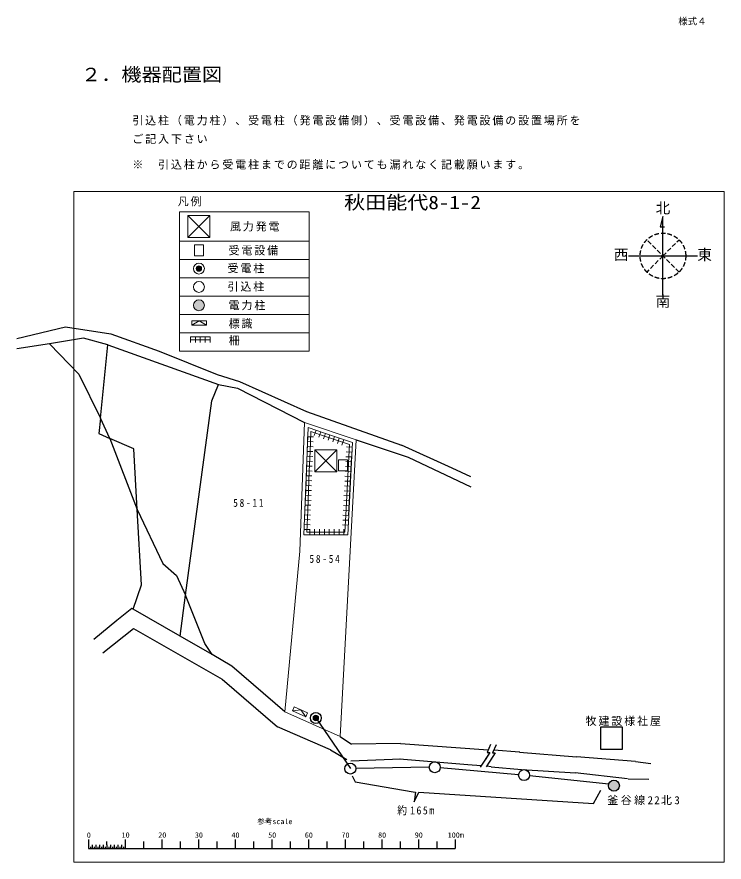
# Model space of a CAD drawing. Units: millimetres, scale not verified. Extents: x -210509 to -17500, y -93500 to 137153.
import ezdxf
from ezdxf.enums import TextEntityAlignment as Align

# ---------------------------------------------------------------- set-up
doc = ezdxf.new("R2010")
doc.units = ezdxf.units.MM
doc.header["$LTSCALE"] = 1000
doc.linetypes.add('DASHED1', pattern=[1.8, 1.2, -0.6])
for name, color, linetype, lineweight in [('1-0', 7, 'Continuous', 5), ('1-2', 6, 'Continuous', 5), ('1-7', 5, 'Continuous', 9), ('1-9', 3, 'Continuous', 5), ('1-F', 1, 'Continuous', 5), ('F-1', 5, 'Continuous', 9), ('F-4', 1, 'Continuous', 5)]:
    doc.layers.add(name, color=color, linetype=linetype, lineweight=lineweight)
for name, color, linetype in [('1-1', 7, 'Continuous'), ('1-3', 230, 'Continuous'), ('1-4', 1, 'Continuous'), ('1-5', 1, 'Continuous'), ('1-6', 4, 'Continuous'), ('1-8', 1, 'Continuous'), ('F-2', 1, 'Continuous'), ('F-3', 1, 'Continuous'), ('F-8', 1, 'Continuous'), ('F-F', 4, 'DASHED1')]:
    doc.layers.add(name, color=color, linetype=linetype)
doc.styles.add('ＭＳ ゴシック', font='')
doc.styles.get('ＭＳ ゴシック').set_extended_font_data('MS Gothic')

msp = doc.modelspace()

# ---------------------------------------------------------------- hatches: boundary and pattern name
at = {"layer": '1-3'}
msp.add_hatch(color=256, dxfattribs=at).paths.add_polyline_path([(-46074, -72657, 1), (-49074, -72657, 1)])
at = {"layer": '1-9'}
msp.add_hatch(color=256, dxfattribs=at).paths.add_polyline_path([(-128175, -54165, 1), (-129675, -54165, 1)])
at = {"layer": 'F-4'}
for color, points in [(3, [(-160084, 68469, 1), (-161584, 68469, 1)]), (230, [(-159334, 58469, 1), (-162334, 58469, 1)])]:
    msp.add_hatch(color=color, dxfattribs=at).paths.add_polyline_path(points)

# ---------------------------------------------------------------- linework, layer by layer
at = {"layer": '1-0', "color": 3}
for p, q in [((-123227, 18989), (-129227, 12989)), ((-123227, 12989), (-129227, 18989))]:
    msp.add_line(p, q, dxfattribs=at)
at = {"layer": '1-0'}
for p, q in [((-134833, -51125), (-135317, -52223)), ((-133003, -51932), (-135317, -52223)), ((-135317, -52223), (-131657, -53837)), ((-134833, -51125), (-131173, -52738)), ((-133003, -51932), (-131657, -53837)), ((-131173, -52738), (-131657, -53837))]:
    msp.add_line(p, q, dxfattribs=at)
at = {"layer": '1-0', "color": 3}
msp.add_lwpolyline([(-123227, 12989), (-123227, 18989), (-129227, 18989), (-129227, 12989)], close=True, dxfattribs=at)
at = {"layer": '1-1'}
for centre in [(-128925, -54165), (-119507, -67974), (-96460, -67614), (-72093, -69775)]:
    msp.add_circle(centre, 1500, dxfattribs=at)
at = {"layer": '1-2'}
for p, q in [((-120261, 16281), (-122761, 16281)), ((-122761, 16281), (-122761, 13281)), ((-120261, 16281), (-120261, 13281)), ((-120261, 13281), (-122761, 13281))]:
    msp.add_line(p, q, dxfattribs=at)
at = {"layer": '1-3', "color": 7}
msp.add_circle((-47574, -72657), 1500, dxfattribs=at)
at = {"layer": '1-4', "color": 2}
for p, q in [((-128925, -54165), (-119507, -67974)), ((-97960, -67638), (-118007, -67951)), ((-73587, -69642), (-94966, -67747)), ((-48934, -72278), (-70602, -69936))]:
    msp.add_line(p, q, dxfattribs=at)
at = {"layer": '1-4'}
for p, q in [((-100770, -74453), (-53162, -77487)), ((-53162, -77487), (-51178, -73851))]:
    msp.add_line(p, q, dxfattribs=at)
for points in [[(-119022, -69937), (-118225, -71581), (-102333, -74353), (-101758, -74390)], [(-101762, -74453), (-102093, -77098), (-100770, -74453)]]:
    msp.add_lwpolyline(points, dxfattribs=at)
at = {"layer": '1-6'}
for p, q in [((-201571, 47961), (-210509, 46576)), ((-131489, 29438), (-105529, 20313)), ((-187061, -36385), (-178655, -29734)), ((-178655, -29734), (-154461, -43618)), ((-154461, -43618), (-139348, -56569)), ((-124900, -62824), (-139348, -56569)), ((-122259, -59197), (-119200, -61333)), ((-122259, -59197), (-119200, -61333)), ((-105816, -61110), (-119200, -61333)), ((-105816, -61110), (-81869, -62870)), ((-81225, -61374), (-82181, -63594)), ((-124900, -62824), (-120495, -65499)), ((-81481, -63594), (-84042, -67567)), ((-81481, -63594), (-82750, -65563)), ((-79975, -63705), (-82437, -67526)), ((-82181, -63594), (-81481, -63594)), ((-79975, -63705), (-81244, -65674)), ((-73373, -63494), (-80363, -62980)), ((-73226, -63505), (-73373, -63494)), ((-73373, -63494), (-57742, -64755)), ((-119407, -65848), (-105769, -65357)), ((-106049, -65350), (-87433, -66887)), ((-87433, -66887), (-83774, -67152)), ((-41649, -66086), (-57742, -64755)), ((-41649, -66086), (-37536, -66570)), ((-81097, -67459), (-82290, -67319)), ((-81097, -67459), (-72837, -68204)), ((-72779, -68209), (-58018, -69177)), ((-43845, -70740), (-58122, -69167)), ((-43637, -70754), (-38071, -70875))]:
    msp.add_line(p, q, dxfattribs=at)
for points in [[(-210501, 49429), (-197262, 52585), (-184867, 50629), (-171681, 45889)], [(-185735, 47638), (-192295, 49473), (-201571, 47961), (-193647, 39701), (-187698, 27683)], [(-187698, 27683), (-185735, 47638), (-155463, 36873)], [(-171681, 45889), (-155842, 39609), (-149727, 37653), (-131489, 29438)], [(-137369, -52536), (-151820, -40025), (-157223, -36825), (-159234, -33888), (-164521, -20660), (-157275, 32382), (-155463, 36873), (-150342, 35796), (-131994, 26494)], [(-117921, 21699), (-103753, 16991), (-86593, 8869)], [(-86634, 11678), (-91690, 14012), (-105529, 20313)], [(-178770, -24508), (-176497, -17799), (-177671, 2708), (-170670, -11980)], [(-170670, -11980), (-166963, -15263), (-164521, -20660)], [(-157223, -36825), (-165935, -31848), (-164521, -20660)], [(-179111, -24289), (-183260, -27564), (-189556, -32737)], [(-165935, -31848), (-178770, -24508), (-179111, -24289)], [(-79718, -61484), (-80675, -63705), (-79975, -63705)]]:
    msp.add_lwpolyline(points, dxfattribs=at)
for points in [[(-185131, 22080), (-187698, 27683), (-188118, 23424)], [(-177671, 2708), (-178634, 19234), (-185131, 22080)], [(-51245, -62647), (-45245, -62647), (-45245, -56647), (-51245, -56647)]]:
    msp.add_lwpolyline(points, close=True, dxfattribs=at)
at = {"layer": '1-7'}
for points in [[(-131994, 26494), (-117921, 21699), (-122259, -59197), (-137369, -52536)], [(-131994, 26494), (-133325, -8672), (-137369, -52536)]]:
    msp.add_lwpolyline(points, dxfattribs=at)
at = {"layer": '1-8'}
for p, q in [((-190928, -87291), (-190928, -89795)), ((-180928, -87291), (-180928, -89795)), ((-170928, -87291), (-170928, -89795)), ((-160928, -87291), (-160928, -89795)), ((-150928, -87291), (-150928, -89795)), ((-140928, -87291), (-140928, -89795)), ((-130928, -87291), (-130928, -89795)), ((-120928, -87291), (-120928, -89795)), ((-110928, -87291), (-110928, -89795)), ((-100928, -87291), (-100928, -89795)), ((-90928, -87291), (-90928, -89795)), ((-190928, -88795), (-190928, -89795)), ((-190928, -89795), (-90928, -89795)), ((-190428, -89295), (-190428, -89795)), ((-189928, -88795), (-189928, -89795)), ((-189428, -89295), (-189428, -89795)), ((-188928, -88795), (-188928, -89795)), ((-188428, -89295), (-188428, -89795)), ((-187928, -88795), (-187928, -89795)), ((-187428, -89295), (-187428, -89795)), ((-186928, -88795), (-186928, -89795)), ((-186428, -89295), (-186428, -89795)), ((-185928, -88795), (-185928, -87838)), ((-185928, -88795), (-185928, -89795)), ((-185428, -89295), (-185428, -89795)), ((-184928, -88795), (-184928, -89795)), ((-184428, -89295), (-184428, -89795)), ((-183928, -88795), (-183928, -89795)), ((-183428, -89295), (-183428, -89795)), ((-182928, -88795), (-182928, -89795)), ((-182428, -89295), (-182428, -89795)), ((-181928, -88795), (-181928, -89795)), ((-181428, -89295), (-181428, -89795)), ((-175928, -87838), (-175928, -89795)), ((-165928, -87838), (-165928, -89795)), ((-155928, -87838), (-155928, -89795)), ((-145928, -87838), (-145928, -89795)), ((-135928, -87838), (-135928, -89795)), ((-125928, -87838), (-125928, -89795)), ((-115928, -87838), (-115928, -89795)), ((-105928, -87838), (-105928, -89795)), ((-95928, -87838), (-95928, -89795))]:
    msp.add_line(p, q, dxfattribs=at)
at = {"layer": '1-9', "color": 134}
msp.add_circle((-128925, -54165), 1500, dxfattribs=at)
at = {"layer": '1-9'}
msp.add_circle((-128925, -54165), 750, dxfattribs=at)
at = {"layer": '1-F', "color": 3}
for p, q in [((-132156, -4217), (-131046, 25114)), ((-131293, 18579), (-131092, 23902)), ((-126329, 23507), (-131046, 25114)), ((-131494, 13257), (-131293, 18579)), ((-119157, 17061), (-119427, 11742)), ((-131696, 7934), (-131494, 13257)), ((-119427, 11742), (-119696, 6422)), ((-131897, 2612), (-131696, 7934)), ((-119696, 6422), (-119966, 1103)), ((-129256, -4217), (-132156, -4217)), ((-132156, -4217), (-120235, -4217))]:
    msp.add_line(p, q, dxfattribs=at)
at = {"layer": '1-F'}
for p, q in [((-130516, 18550), (-130308, 24041)), ((-130308, 24041), (-126579, 22771)), ((-128849, 24366), (-129351, 22893)), ((-127589, 23937), (-128091, 22464)), ((-126329, 23507), (-126830, 22034)), ((-126329, 23507), (-126830, 22034)), ((-125068, 23078), (-125570, 21605)), ((-131192, 21241), (-129637, 21182)), ((-131142, 22571), (-129587, 22513)), ((-123808, 22648), (-124309, 21175)), ((-122547, 22219), (-123049, 20746)), ((-121287, 21790), (-121789, 20317)), ((-121287, 21790), (-121789, 20317)), ((-131293, 18579), (-129738, 18521)), ((-131293, 18579), (-129738, 18521)), ((-131243, 19910), (-129688, 19851)), ((-130717, 13228), (-130516, 18550)), ((-119090, 18391), (-120644, 18470)), ((-119023, 19721), (-120577, 19800)), ((-131343, 17249), (-129788, 17190)), ((-119157, 17061), (-120711, 17140)), ((-119157, 17061), (-120711, 17140)), ((-119934, 17101), (-120204, 11781)), ((-131444, 14588), (-129889, 14529)), ((-131394, 15918), (-129839, 15859)), ((-119292, 14401), (-120846, 14480)), ((-119225, 15731), (-120779, 15810)), ((-131545, 11926), (-129990, 11867)), ((-131494, 13257), (-129940, 13198)), ((-131494, 13257), (-129940, 13198)), ((-130918, 7905), (-130717, 13228)), ((-119427, 11742), (-120981, 11820)), ((-119427, 11742), (-120981, 11820)), ((-119360, 13072), (-120914, 13150)), ((-120204, 11781), (-120473, 6462)), ((-131646, 9265), (-130091, 9206)), ((-131595, 10596), (-130040, 10537)), ((-119494, 10412), (-121048, 10491)), ((-131696, 7934), (-130141, 7876)), ((-131696, 7934), (-130141, 7876)), ((-131120, 2582), (-130918, 7905)), ((-119629, 7752), (-121183, 7831)), ((-119562, 9082), (-121116, 9161)), ((-131797, 5273), (-130242, 5214)), ((-131746, 6604), (-130191, 6545)), ((-119764, 5092), (-121318, 5171)), ((-119696, 6422), (-121250, 6501)), ((-119696, 6422), (-121250, 6501)), ((-120473, 6462), (-120743, 1142)), ((-131897, 2612), (-130342, 2553)), ((-131897, 2612), (-130342, 2553)), ((-131847, 3943), (-130292, 3884)), ((-131348, -3439), (-131120, 2582)), ((-119899, 2433), (-121453, 2511)), ((-119831, 3762), (-121385, 3841)), ((-131948, 1281), (-131949, 1252)), ((-131948, 1281), (-130393, 1222)), ((-131948, 1281), (-130393, 1222)), ((-119966, 1103), (-121520, 1181)), ((-119966, 1103), (-121520, 1181)), ((-132048, -1380), (-130493, -1439)), ((-132048, -1380), (-130493, -1439)), ((-131998, -49), (-130443, -108)), ((-131998, -49), (-130443, -108)), ((-120101, -1557), (-121655, -1478)), ((-120033, -227), (-121587, -148)), ((-132099, -2711), (-130544, -2769)), ((-132099, -2711), (-130544, -2769)), ((-129256, -3439), (-131348, -3439)), ((-130588, -4217), (-130588, -2661)), ((-129256, -4217), (-129256, -2661)), ((-129256, -4217), (-129256, -2661)), ((-123930, -3439), (-129256, -3439)), ((-127925, -4217), (-127925, -2661)), ((-126593, -4217), (-126593, -2661)), ((-125262, -4217), (-125262, -2661)), ((-123930, -4217), (-123930, -2661)), ((-123930, -4217), (-123930, -2661)), ((-122599, -4217), (-122599, -2661)), ((-121267, -4217), (-121267, -2661))]:
    msp.add_line(p, q, dxfattribs=at)
at = {"layer": '1-F', "color": 3}
msp.add_lwpolyline([(-126329, 23507), (-118958, 20996), (-120235, -4217)], dxfattribs=at)
at = {"layer": '1-F'}
for points in [[(-126579, 22771), (-119765, 20449), (-119934, 17101)], [(-120743, 1142), (-120975, -3439), (-123930, -3439)]]:
    msp.add_lwpolyline(points, dxfattribs=at)
at = {"layer": 'F-1'}
for p, q in [((-195000, -93500), (-195000, 89500)), ((-195000, 89500), (-17500, 89500)), ((-17500, -93500), (-17500, 89500)), ((-195000, -93500), (-17500, -93500))]:
    msp.add_line(p, q, dxfattribs=at)
at = {"layer": 'F-4'}
for p, q in [((-166132, 83969), (-130719, 83969)), ((-166132, 83969), (-166132, 45969)), ((-130719, 83969), (-130719, 45969)), ((-166132, 75969), (-130719, 75969)), ((-130719, 70969), (-166132, 70969)), ((-130719, 65969), (-166132, 65969)), ((-130719, 60969), (-166132, 60969)), ((-130719, 55969), (-166132, 55969)), ((-166132, 50969), (-130719, 50969)), ((-163121, 49821), (-163121, 48265)), ((-163121, 49043), (-157795, 49043)), ((-161789, 49821), (-161789, 48265)), ((-160458, 49821), (-160458, 48265)), ((-159126, 49821), (-159126, 48265)), ((-157795, 49821), (-157795, 48265)), ((-166132, 45969), (-130719, 45969))]:
    msp.add_line(p, q, dxfattribs=at)
at = {"layer": 'F-4', "color": 3}
for p, q in [((-163834, 82969), (-163834, 76969)), ((-163121, 49821), (-157795, 49821))]:
    msp.add_line(p, q, dxfattribs=at)
at = {"layer": 'F-4', "color": 6}
for p, q in [((-162084, 74969), (-159584, 74969)), ((-162084, 74969), (-162084, 71969)), ((-159584, 74969), (-159584, 71969)), ((-162084, 71969), (-159584, 71969))]:
    msp.add_line(p, q, dxfattribs=at)
at = {"layer": 'F-4', "color": 7}
for p, q in [((-162793, 54243), (-158793, 54243)), ((-162793, 54243), (-162793, 53043)), ((-160793, 54243), (-162793, 53043)), ((-160793, 54243), (-158793, 53043)), ((-158793, 54243), (-158793, 53043)), ((-162793, 53043), (-158793, 53043))]:
    msp.add_line(p, q, dxfattribs=at)
at = {"layer": 'F-4', "color": 3}
msp.add_lwpolyline([(-157834, 82969), (-163834, 82969), (-157834, 76969)], dxfattribs=at)
msp.add_lwpolyline([(-157834, 82969), (-163834, 76969), (-157834, 76969)], close=True, dxfattribs=at)
at = {"layer": 'F-4', "color": 134}
msp.add_circle((-160834, 68469), 1500, dxfattribs=at)
at = {"layer": 'F-4', "color": 3}
msp.add_circle((-160834, 68469), 750, dxfattribs=at)
at = {"layer": 'F-4', "color": 7}
for centre in [(-160834, 63469), (-160834, 58469)]:
    msp.add_circle(centre, 1500, dxfattribs=at)
at = {"layer": 'F-F'}
for p, q in [((-29789, 67528), (-38586, 76324)), ((-34187, 71926), (-29789, 76324)), ((-34187, 71926), (-38586, 67528))]:
    msp.add_line(p, q, dxfattribs=at)
at = {"layer": 'F-F', "linetype": 'Continuous'}
msp.add_line((-43577, 71926), (-24797, 71926), dxfattribs=at)
msp.add_lwpolyline([(-34187, 61206), (-34187, 82646), (-34939, 79840), (-33762, 79840)], dxfattribs=at)
at = {"layer": 'F-F'}
msp.add_circle((-34187, 71926), 6220, dxfattribs=at)

# ---------------------------------------------------------------- texts
at = {"layer": '1-3', "color": 1, "insert": (-49367, -77955), "char_height": 2199, "attachment_point": 7, "style": 'ＭＳ ゴシック'}
msp.add_mtext('\\T1.22;釜谷線22北3', dxfattribs=at)
at = {"layer": '1-4', "insert": (-106721, -80734), "char_height": 2199, "attachment_point": 7, "style": 'ＭＳ ゴシック'}
msp.add_mtext('\\T1.3;\\W0.9;約165m', dxfattribs=at)
at = {"layer": '1-5', "char_height": 2199, "attachment_point": 7, "style": 'ＭＳ ゴシック'}
for s, insert in [('\\T1.38;\\W0.85;58-11', (-151475, 3416)), ('\\T1.38;\\W0.85;58-54', (-130670, -11875)), ('\\T1.17;牧建設様社屋', (-55293, -56333))]:
    msp.add_mtext(s, dxfattribs=dict(at, insert=insert))
at = {"layer": '1-8', "style": 'ＭＳ ゴシック'}
for s, p in [('参考scale', (-144905, -83575)), ('0', (-191428, -87291)), ('10', (-181928, -87291)), ('20', (-171928, -87291)), ('30', (-161928, -87291)), ('40', (-151928, -87291)), ('50', (-141928, -87291)), ('60', (-131928, -87291)), ('70', (-121928, -87291)), ('80', (-111928, -87291)), ('90', (-101928, -87291)), ('100m', (-92928, -87291))]:
    msp.add_text(s, height=1466, dxfattribs=at).set_placement(p, align=Align.BOTTOM_LEFT)
at = {"layer": 'F-2', "style": 'ＭＳ ゴシック', "width": 1.1}
msp.add_text('２．機器配置図', height=3666, dxfattribs=at).set_placement((-193000, 118500), align=Align.BOTTOM_LEFT)
at = {"layer": 'F-2', "char_height": 2199, "attachment_point": 7, "style": 'ＭＳ ゴシック'}
for s, insert in [('\\T1.17;引込柱（電力柱）、受電柱（発電設備側）、受電設備、発電設備の設置場所を', (-179000, 107500)), ('\\T1.17;ご記入下さい', (-179000, 102500)), ('\\T1.17;※\u3000引込柱から受電柱までの距離についても漏れなく記載願います。', (-179000, 95500))]:
    msp.add_mtext(s, dxfattribs=dict(at, insert=insert))
at = {"layer": 'F-3', "style": 'ＭＳ ゴシック'}
msp.add_text('様式４', height=1833, dxfattribs=at).set_placement((-30000, 134500), align=Align.BOTTOM_LEFT)
at = {"layer": 'F-4', "style": 'ＭＳ ゴシック'}
msp.add_text('柵', height=2199, dxfattribs=at).set_placement((-152720, 47095), align=Align.BOTTOM_LEFT)
at = {"layer": 'F-4', "char_height": 2199, "attachment_point": 7, "style": 'ＭＳ ゴシック'}
for s, insert in [('\\T1.17;凡例', (-166627, 85452)), ('\\T1.17;風力発電', (-152361, 78584)), ('\\T1.17;受電設備', (-152744, 72065)), ('\\T1.17;受電柱', (-153024, 67208)), ('\\T1.17;引込柱', (-153024, 62208)), ('\\T1.17;電力柱', (-152720, 57095)), ('\\T1.17;標識', (-152720, 52095))]:
    msp.add_mtext(s, dxfattribs=dict(at, insert=insert))
at = {"layer": 'F-8', "style": 'ＭＳ ゴシック', "width": 1.15}
msp.add_text('秋田能代8-1-2', height=3666, dxfattribs=at).set_placement((-121218, 83588), align=Align.BOTTOM_LEFT)
at = {"layer": 'F-F', "color": 1, "style": 'ＭＳ ゴシック'}
for s, p in [('北', (-36190, 82646)), ('西', (-47577, 69929)), ('東', (-24797, 69924)), ('南', (-36190, 57206))]:
    msp.add_text(s, height=2933, dxfattribs=at).set_placement(p, align=Align.BOTTOM_LEFT)

doc.saveas('drawing.dxf')
